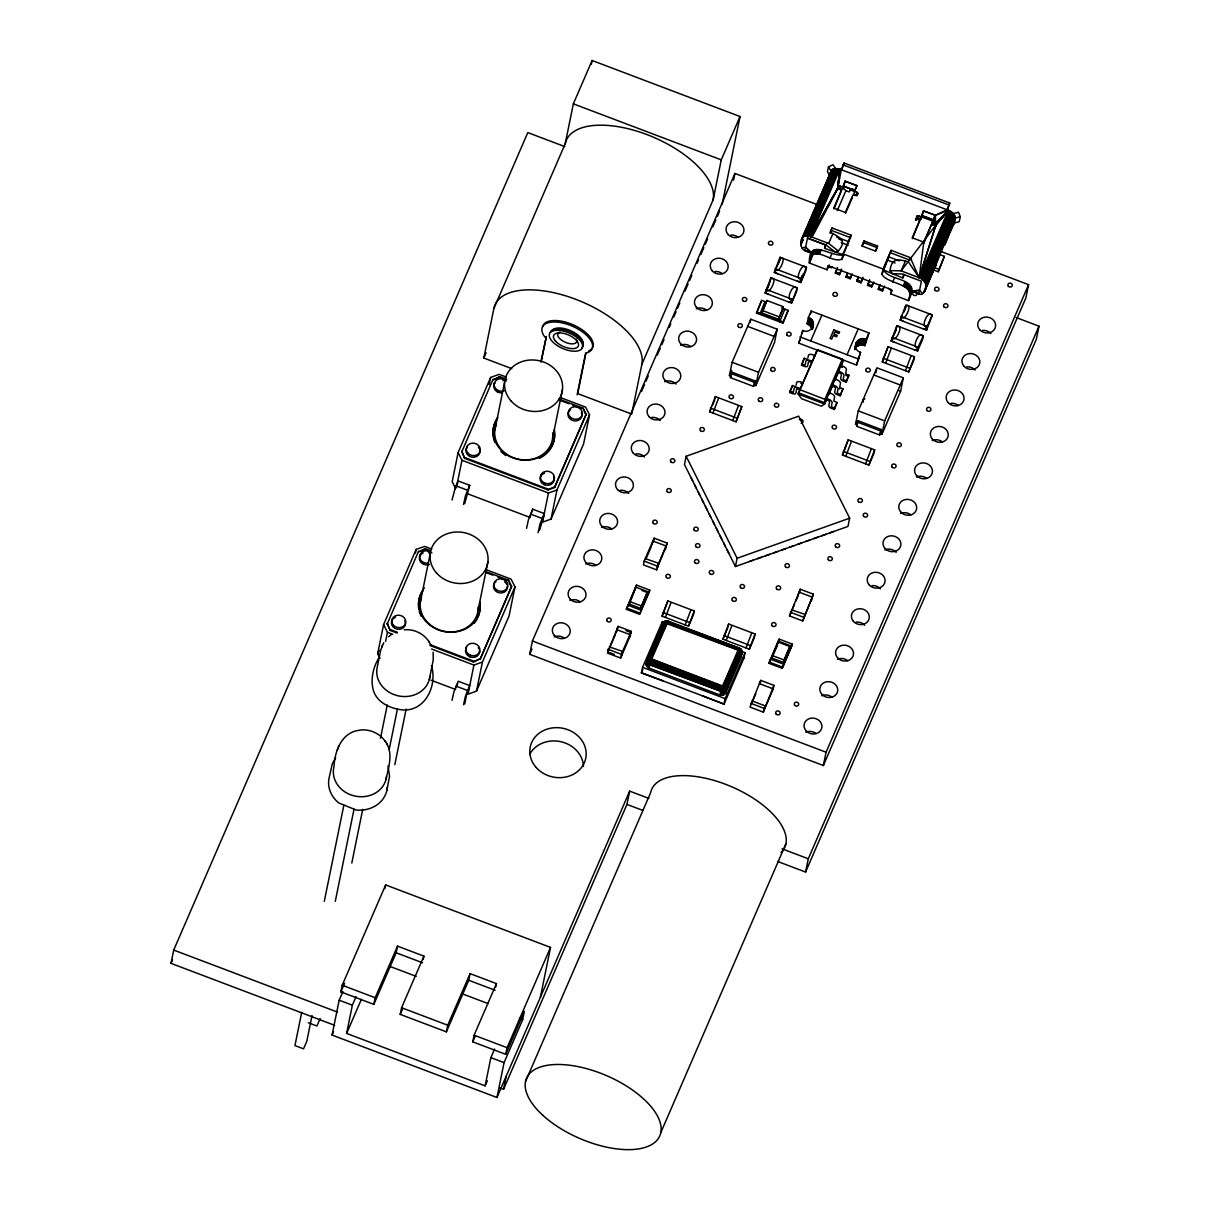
<?xml version="1.0" encoding="UTF-8"?>
<svg xmlns="http://www.w3.org/2000/svg" width="1210" height="1210" viewBox="0 0 1210 1210"><rect width="100%" height="100%" fill="white"/><g stroke="black" fill="none" stroke-linecap="round" stroke-linejoin="round"><path stroke-width="1.5" d="M842.341 359.083L824.902 399.33L824.63 404.049L821.303 406.167L801.489 398.665L798.207 394.052L798.464 392.796L817.491 349.675L842.341 359.083L842.916 361.185L841.253 365.692M725.697 692.891L726.257 688.792L723.323 686.206L651.706 659.057C648.046 656.591 646.836 661.477 650.345 662.611L723.005 689.685L725.652 687.87L741.155 652.114L739.855 648.318L740.127 651.207L724.639 686.977L722.899 688.157L650.859 661.159L649.558 658.542L665.046 622.787L666.786 621.592L738.826 648.59C741.246 648.711 738.418 647.547 738.085 650.133L721.478 688.747L719.92 694.948L722.234 695.266L725.697 692.891L741.186 657.136L741.261 649.664L738.085 650.133L664.411 622.772L662.717 623.468L647.093 659.586L646.185 664.91L648.333 667.784L719.92 694.948M741.186 657.136L742.154 652.13L738.085 650.133L739.295 648.106L666.135 621.138L663.927 622.212L664.88 621.592L667.209 623.286L651.434 659.722L649.029 668.117M740.55 648.817L738.085 650.133C740.096 649.422 742.622 654.096 742.154 652.13M741.412 655.094L742.093 651.449L741.261 649.664M741.473 649.861L740.596 649.074L738.085 650.133L741.851 653.839L742.078 652.795M833.962 208.982L841.358 190.56L837.865 187.989L839.861 169.173L835.777 168.508L831.527 170.111L802.306 237.568C798.948 241.819 800.884 251.09 806.979 251.135M890.031 270.586L892.451 273.702L902.418 274.02L921.385 281.204L918.844 293.849C914.352 290.324 920.976 297.131 923.245 293.062C928.554 288.267 925.832 279.51 919.177 277.74L908.408 261.904C898.017 258.834 891.513 258.154 890.031 270.586L901.147 270.858L936.207 224.576L935.875 222.443L932.925 221.067L932.426 223.563L935.859 225.816L936.253 223.003L948.398 210.283C954.781 212.264 957.473 219.57 953.147 225.151M837.577 189.562L839.861 169.173L948.398 210.283L919.177 277.74L901.147 270.858L905.503 260.8M739.295 648.106L668.359 621.184L667.209 623.286L666.15 621.335L664.411 622.772L648.772 659.843L650.602 661.9L722.96 688.944L725.198 687.416L740.686 651.645L739.688 648.348M844.429 252.058L851.144 235.209L831.996 227.949L830.12 232.26C839.861 237.266 847.454 240.427 838.318 250.999L828.684 243.407L810.639 236.631L837.88 187.671L839.861 169.173L810.639 236.631L805.376 236.026L802.306 237.568L811.486 218.707M839.861 169.173L837.441 189.849M646.125 664.214L646.412 662.868M741.866 653.445L726.363 689.609L722.899 691.969L649.709 664.819C644.96 663.458 646.942 656.833 651.706 659.057L648.333 667.784M742.017 651.751L726.257 688.792L723.716 690.88L720.827 690.713L648.167 662.672L647.486 658.951L662.974 623.195M858.238 328.878L811.169 311.061L808.371 317.519C818.247 320.499 811.623 334.883 802.774 330.436L798.706 343.126L856.514 365.027L860.567 352.322C850.691 349.342 857.315 334.958 866.163 339.405L868.962 332.947L858.238 328.878L847.045 354.712M932.426 223.563L933.848 220.265L921.566 215.879L923.427 210.903L935.436 215.289L948.398 210.283L936.026 224.848L919.177 277.74L935.799 225.075L931.367 224.652L923.79 242.166L919.177 277.74L910.283 257.594L891.12 250.349L883.043 268.998L881.939 274.413C888.185 284.849 916.53 282.732 908.453 300.579L890.696 293.849L891.543 289.689L827.958 265.61L827.111 269.769L809.354 263.039C808.537 236.888 831.028 257.473 843.839 254.962L824.554 248.337L825.265 244.843L807.509 238.113L804.847 250.682L813.347 253.934M662.717 623.468L661.915 627.113L663.292 622.621L667.209 623.286L668.404 621.259M912.325 290.324L910.827 293.773C916.333 277.786 888.7 280.644 883.799 270.102L902.826 277.982L904.324 274.534M838.076 187.066L841.283 169.657L844.066 163.002L949.759 203.038L947.385 210.101M334.656 1025.324L171.018 963.357L173.711 950.062L527.802 132.586L564.828 146.607M385.854 742.32C380.243 733.063 368.475 728.087 357.903 730.477C341.28 733.29 334.641 751.728 334.02 766.55A26.771 23.504 11.5 0 0 355.634 796.195A26.771 23.504 11.5 0 0 386.504 776.608M301.713 1012.301L294.953 1045.576L303.544 1048.843L306.796 1041.356L312.029 1015.568M324.295 901.344L343.852 805.194M379.97 658.346L377.656 653.733L383.585 624.602L416.149 549.431L424.649 546.406L431.713 549.083M390.18 630.425L387.276 623.452L390.18 630.425L397.107 633.057M385.597 641.406L387.442 632.301L383.585 624.602M335.276 901.359L354.016 809.248M351.808 863.002L362.728 809.293M415.408 553.076L416.149 549.431M380.484 738.281L387.261 705.006M418.433 551.957L425.36 548.735L430.563 550.701M419.643 556.434L419.976 554.77A7.078 6.216 11.5 0 1 427.039 550.792L430.518 551.942A7.078 6.216 11.5 0 1 431.909 553.061M420.127 551.352L425.36 548.735M429.535 564.374A7.078 6.216 11.5 0 1 425.98 564.889L423.878 564.359L424.211 562.695L422.85 562.06A7.078 6.216 11.5 0 1 419.976 554.77M389.166 749.58L397.409 709.045M648.938 798.418L629.669 791.128L496.962 1097.5L332.069 1035.064L339.163 1000.186L342.884 991.595M423.228 959.454L423.908 956.142L397.53 946.144L396.169 952.784L373.829 1004.376L340.857 991.882L342.203 985.242L385.657 884.933L550.535 947.385L540.401 997.191M420.293 602.353L430.14 553.923M385.929 779.633C388.561 767.367 393.779 752.559 385.219 741.246M386.867 790.372L389.56 776.185L388.002 766.036M394.823 764.659L406.121 709.105M506.234 377.036L499.17 374.374L490.67 377.399L458.106 452.555L452.177 481.686L455.262 487.857L452.011 500.063M464.7 458.378L461.796 451.406L464.7 458.378L547.888 489.884L554.664 487.464L586.154 414.334L583.084 408.193L558.808 399.013M456.412 487.57L461.963 460.269L458.106 452.555M511.679 368.611L483.803 358.054L493.892 308.429L565.221 143.748L573.343 103.833L592.114 60.5L740.036 116.523L722.188 204.233M487.343 1080.757L485.119 1085.869L346.62 1033.416L352.352 1005.192L356.073 996.586M384.901 888.624L385.657 884.933M463.536 504.434L465.442 495.903L469.707 485.331L458.182 480.96L455.293 487.721M464.716 503.572L469.707 485.331M429.323 679.43L433.24 659.949L433.135 652.175M489.188 384.674L490.67 377.399M492.954 379.925L499.881 376.688L506.808 379.32M494.164 384.402L494.497 382.738A7.078 6.216 11.5 0 1 501.56 378.745L505.039 379.895A7.078 6.216 11.5 0 1 506.43 381.014M494.633 379.32L499.881 376.688M373.829 1004.376L375.176 997.736L397.53 946.144M502.332 392.796A7.078 6.216 11.5 0 1 500.501 392.842L498.399 392.327L498.732 390.664L497.37 390.028A7.078 6.216 11.5 0 1 494.497 382.738M494.814 430.306L504.661 381.891M452.026 700.348L453.931 691.817L458.197 681.23L469.722 685.601L465.457 696.173L463.566 704.704M466.44 646.73L466.107 648.394A7.078 6.216 11.5 0 0 468.951 656.364A7.078 6.216 11.5 0 0 478.086 655.291L479.538 652.387A7.078 6.216 11.5 0 0 479.553 650.753M478.101 610.021L487.948 561.591M469.783 656.773L470.115 655.094M591.372 64.16L592.114 60.5M495.782 986.936L496.463 983.609L470.085 973.626L468.724 980.266L446.384 1031.858L400.208 1014.373L401.569 1007.733L423.908 956.142M464.746 703.842L466.803 693.693L469.208 688.127M430.034 645.52L473.367 661.93L480.31 658.694L511.633 586.381L508.563 580.24L486.027 571.71M514.991 586.865L482.427 662.036L473.927 665.061L467.998 694.192L476.498 691.152L509.062 615.996L514.991 586.865L511.134 579.167L486.42 569.804M479.13 653.642L479.871 650.723A7.078 6.216 11.5 0 0 471.492 643.327A7.078 6.216 11.5 0 0 466.909 652.508A7.078 6.216 11.5 0 0 478.434 653.627L479.462 651.978M473.367 661.93L480.31 658.694M540.93 361.578L546.36 336.516L541.157 362.077M476.498 691.152L482.427 662.036M508.397 581.057L508.563 580.24M511.633 586.381L480.143 659.51M526.547 528.301L528.452 519.771L532.718 509.198L544.243 513.554L539.978 524.142L538.087 532.672M532.718 509.198L529.798 517.275M540.628 476.362L540.961 474.698M552.622 437.975L562.468 389.544M544.288 484.726L544.636 483.062M539.599 530.116L543.729 516.095M547.888 489.884L554.83 486.647L586.154 414.334M589.512 414.833L556.948 489.989L548.448 493.014L542.519 522.145L551.019 519.12L583.583 443.964L589.512 414.833L585.655 407.12L560.941 397.757M544.485 473.201A7.078 6.216 11.5 0 0 541.445 482.593A7.078 6.216 11.5 0 0 552.607 483.244L554.392 478.676A7.078 6.216 11.5 0 0 546.012 471.28A7.078 6.216 11.5 0 0 541.43 480.461A7.078 6.216 11.5 0 0 552.94 481.58L553.983 479.946M554.664 487.464L554.83 486.647M446.384 1031.858L447.73 1025.218L470.085 973.626M551.019 519.12L556.948 489.989M577.125 394.868L585.625 353.063L587.818 352.518A27.119 12.765 23.4 0 0 569.819 325.157A27.119 12.765 23.4 0 0 544.061 335.957L545.74 337.953M585.882 353.441L577.714 393.613L631.726 414.077L641.829 364.437L713.144 199.771L721.266 159.856L740.036 116.523M940.669 251.362L1028.576 284.668L1025.868 297.962L823.36 765.522L529.708 654.308L532.415 640.997L734.939 173.453L817.582 204.747M583.084 408.193L585.988 415.151M496.962 1097.5L504.056 1062.637L522.675 1019.652L524.369 1011.348L505.735 1054.333L472.762 1041.84L474.108 1035.2L496.463 983.609M485.119 1085.869L490.867 1057.646L494.587 1049.04M505.735 1054.333L507.096 1047.694L550.535 947.385M500.048 1087.956L503.572 1089.287L506.264 1076.008M629.306 637.972L631.317 631.363L618.098 626.356L607.39 653.067L620.609 658.058L630.561 635.099M608.388 649.014L607.798 651.933L615.361 634.69M609.311 646.866L622.621 651.449L620.609 658.058M616.782 629.639L629.986 634.645L630.924 632.497L625.963 630.622M617.705 627.491L616.102 632.966L618.098 626.356M626.341 609.311L636.551 585.095L649.755 590.102L649.498 591.357L639.561 614.317L626.341 609.311L636.551 585.095M627.582 606.437L627.839 605.197L641.058 610.203L640.801 611.443M629.291 604.077L629.805 601.582L641.361 605.953L640.846 608.448L629.291 604.077L636.021 587.228L647.577 591.599L640.846 608.448M635.053 589.225L635.295 587.969M621.849 655.2L621.002 656.924M644.174 561.107L643.417 564.858L656.622 569.849L667.33 543.154L654.126 538.148L644.174 561.107L657.393 566.114L656.622 569.849M645.338 558.657L658.633 563.24L657.862 566.991M652.114 544.757L652.871 541.021L666.09 546.012L665.334 549.764M653.355 541.883L654.126 538.148M639.561 614.317L649.755 590.102M648.258 594.216L648.515 592.976L641.905 590.48M733.578 180.108L734.939 173.453M663.352 681.018L641.421 672.942L642.57 667.33L662.46 621.395L661.734 625.01M686.146 456.261L684.467 464.519L735.438 566.522L847.968 526.441L849.647 518.183L798.66 416.18L686.146 456.261L737.117 558.264L735.438 566.522M646.185 664.91L647.274 660.872L651.706 659.057L648.681 663.156L647.698 667.345M646.382 665.591L647.456 661.507L651.706 659.057L648.167 662.672L647.153 666.831M646.7 666.241L647.758 662.112L651.706 659.057L646.805 660.932M662.082 616.162L667.814 600.931L694.237 610.944L693.481 614.695L688.505 626.175L662.082 616.162L667.814 600.931M690.834 477.269L692.664 480.914M503.572 1089.287L626.962 804.408L629.669 791.128M665.379 617.418L671.036 602.61M694.48 484.545L696.294 488.19M709.635 411.793L715.367 396.577L741.79 406.575L736.058 421.806L709.635 411.793L711.057 408.511M714.853 399.073L715.367 396.577M712.932 413.049L718.589 398.241M698.125 491.835L699.94 495.48M701.755 499.125L703.585 502.77M730.447 377.641L731.067 376.204L729.418 375.584L732.126 362.274L750.775 319.213L777.198 329.226L774.491 342.536L755.842 385.597L754.193 384.962L755.01 380.893L731.899 372.135L731.279 373.572L730.447 377.641L753.558 386.398L754.193 384.962M731.067 376.204L731.899 372.135M705.4 506.415L707.23 510.045M685.193 624.92L690.849 610.112M709.045 513.69L710.86 517.336M688.505 626.175L694.237 610.944M750.094 322.541L750.775 319.213M732.761 420.551L738.402 405.743M712.69 520.981L714.505 524.626M781.524 307.885L788.134 310.38L782.9 323.115L756.477 313.103L761.71 300.367L765.007 301.623L759.774 314.358M736.058 421.806L741.79 406.575M761.71 300.367L756.477 313.103M716.32 528.271L718.15 531.916M765.144 293.077L770.876 277.861L797.314 287.859L796.543 291.61L791.567 303.09L765.144 293.077L770.12 281.597M761.997 313.012L766.853 300.473L783.369 306.735L782.855 309.215L778.514 319.274L761.997 313.012L766.853 300.473M770.377 280.357L770.876 277.861M768.456 294.332L766.051 292.971L766.656 290.067C769.787 295.074 777.954 276.092 771.617 278.587M719.965 535.546L721.795 539.191M774.309 272.492L780.057 257.276L806.48 267.274L805.709 271.025L800.748 282.505L774.309 272.492L778.574 262.646M753.558 386.398L755.01 380.893M779.285 261.012L780.057 257.276M777.622 273.747L775.232 272.386L775.822 269.482C778.953 274.488 787.12 255.491 780.798 258.002M723.61 542.836L725.425 546.481M755.842 385.597L758.549 372.287L777.198 329.226M727.255 550.127L729.07 553.772M778.514 319.274L783.369 306.735M702.163 695.72L724.004 704.22L743.938 658.074M779.603 321.86L784.821 309.125L784.564 310.38M782.9 323.115L788.134 310.38M788.27 301.834L790.826 302.364L791.431 299.445C785.199 300.715 793.321 282.278 796.392 287.965M722.899 639.198L728.647 623.982L755.07 633.98L754.299 637.731L749.338 649.21L722.899 639.198L727.875 627.718M791.567 303.09L797.314 287.859M797.435 281.249L800.007 281.779L802.018 275.577M809.414 222.973L809.929 220.477M728.133 626.462L728.647 623.982M726.212 640.453L731.853 625.646M800.748 282.505L806.48 267.274M720.676 695.175L722.597 685.904L725.939 689.352L725.35 693.511M836.034 169.476L833.055 164.726L828.457 166.844L827.443 171.835L830.181 176.191L831.527 170.111L824.978 186.915M721.447 695.281L722.597 685.904L725.516 689.866L724.896 694.056M722.234 695.266L722.597 685.904L724.987 690.305L724.336 694.51M749.504 561.5L753.527 560.079M811.728 256.248L812.923 250.999M722.99 695.13L723.716 690.88L722.597 685.904L724.382 690.638L723.701 694.873M724.004 704.22L725.138 698.609L745.042 652.674L741.518 651.343M824.902 399.33L798.418 389.121A1.77 0.832 23.4 0 0 796.603 389.317L795.802 393.28A3.101 1.467 23.4 0 1 792.61 393.628L789.722 392.539L789.979 391.299L792.459 385.551L795.56 386.686M802.139 333.552L802.774 330.436M792.459 385.551L789.722 392.539M757.551 558.642L761.559 557.205M813.407 323.191L812.137 329.423L810.443 326.019L807.1 323.751L808.371 317.519M793.321 392.297L794.214 388.123A4.432 2.087 23.4 0 1 798.131 387.684L800.324 388.501L800.067 389.741M796.089 385.234L796.694 382.39A4.432 2.087 23.4 0 1 800.612 381.937L802.82 382.753L802.563 384.009L800.914 383.373M808.341 324.34L809.611 318.109M810.534 314.176L811.169 311.061M809.475 325.112L810.73 318.865M801.791 364.029L805.043 365.148L806.026 360.852A4.432 2.087 23.4 0 1 809.944 360.414L812.137 361.23L811.88 362.471L810.231 361.851A1.77 0.832 23.4 0 0 808.416 362.047L807.615 366.01A3.101 1.467 23.4 0 1 804.423 366.358L801.534 365.269L804.272 358.281L807.569 359.385M837.985 189.047L839.074 186.204L842.916 186.975L842.402 189.471L839.634 188.533L837.759 189.289M810.443 326.019L811.698 319.788M838.258 188.851L838.772 186.355M838.575 188.7L839.074 186.204M804.272 358.281L801.534 365.269M838.908 188.594L839.422 186.098M839.271 188.533L839.77 186.037M743.893 658.285L745.042 652.674M746.025 647.955L751.682 633.148M811.214 327.078L812.485 320.832M839.634 188.533L840.133 186.037M830.241 233.318L831.996 227.949M839.997 188.594L840.496 186.098M765.582 555.783L769.605 554.346M811.789 328.212L813.059 321.981M812.56 329.09L813.513 324.416M810.7 340.963L821.892 315.129M807.902 357.963L808.507 355.12A4.432 2.087 23.4 0 1 812.424 354.666L814.633 355.483L814.375 356.738M749.338 649.21L755.07 633.98M773.614 552.925L777.637 551.488M816.236 352.428L816.493 351.172M841.57 269.83L839.453 274.715L835.323 273.142L837.441 267.591M781.66 550.051L785.668 548.629M854.472 191.361L853.973 193.857C858.072 198.213 859.448 191.437 854.472 191.361L856.982 185.584L844.988 181.197L843.113 186.174L854.668 190.545L856.982 185.584M772.963 689.413L773.946 685.374L760.727 680.368L750.019 707.079L763.238 712.085L773.19 689.11M751.939 700.877L765.159 705.884M805.663 247.203L812.258 253.692L811.063 255.31C820.577 249.487 831.436 262.751 841.963 259.273L843.067 253.873L851.144 235.209M839.453 274.715L841.57 269.149M856.362 194.78L856.877 192.299M856.665 194.991L857.164 192.496M856.922 195.218L857.436 192.723M857.134 195.491L857.648 192.995M759.411 683.65L772.615 688.656M759.744 684.421L760.334 681.502M759.971 684.119L760.727 680.368M789.691 547.192L793.715 545.755M852.294 273.899L850.191 278.769L846.062 277.211L847.56 273.097M768.97 663.322L779.179 639.122L792.384 644.128L792.142 645.369L782.189 668.328L768.97 663.322L779.179 639.122M770.226 660.463L770.467 659.208L783.687 664.214L783.43 665.47M771.919 658.089L772.434 655.593L783.989 659.979L783.475 662.46L771.919 658.089L777.44 645.323M850.191 278.769L851.689 274.655M826.491 399.754L826.748 398.498L828.941 399.345A4.432 2.087 23.4 0 1 832.132 402.491L831.33 406.817L834.567 408.178L834.31 409.434L831.421 408.33A3.101 1.467 23.4 0 1 828.835 405.789L829.636 401.826A1.77 0.832 23.4 0 0 828.154 400.374L826.491 399.754L824.63 404.049L798.207 394.052L817.491 349.675M763.238 712.085L773.946 685.374M763.631 710.951L764.221 708.031M797.738 544.334L801.746 542.897M777.682 643.236L777.939 641.981M778.136 643.735L778.65 641.239L790.206 645.626L783.475 662.46M828.986 394.006L829.243 392.766L831.421 393.613A4.432 2.087 23.4 0 1 834.628 396.744L833.811 401.07L837.048 402.446L834.31 409.434M832.404 386.111L832.661 384.871L834.84 385.718A4.432 2.087 23.4 0 1 838.046 388.849L837.229 393.174L840.466 394.551L840.224 395.791L837.335 394.702A3.101 1.467 23.4 0 1 834.734 392.146L835.535 388.198A1.77 0.832 23.4 0 0 834.053 386.746L832.404 386.111L828.714 394.642M834.885 380.379L835.142 379.123L837.335 379.97A4.432 2.087 23.4 0 1 840.527 383.116L839.725 387.442L842.962 388.803L840.224 395.791M862.261 245.948L864.046 240.926L877.598 246.054L875.813 251.075M862.337 279.586L860.915 282.837L856.786 281.28L858.283 277.166M789.51 615.935L800.218 589.225L813.422 594.231L802.714 620.942L789.51 615.935L790.75 613.062M791.431 609.734L804.726 614.332L803.954 618.068M805.769 541.46L809.792 540.038M782.189 668.328L792.384 644.128M860.915 282.837L863.048 277.287M798.297 595.426L798.963 592.098L812.182 597.105L811.426 600.841M799.704 591.72L800.218 589.225M790.886 648.242L791.143 646.987L779.588 642.616M813.801 538.601L817.824 537.164M846.38 380.908L843.143 379.547L843.945 375.221A4.432 2.087 23.4 0 0 840.753 372.075L838.56 371.228L838.303 372.483L839.967 373.103A1.77 0.832 23.4 0 1 841.449 374.555L840.647 378.518A3.101 1.467 23.4 0 0 843.234 381.059L846.123 382.163L848.86 375.176L845.639 373.829L846.44 369.474A4.432 2.087 23.4 0 0 843.234 366.343L841.056 365.496L840.799 366.736L842.447 367.371M846.123 382.163L848.86 375.176M854.789 348.556L855.939 343.05M873.771 282.021L871.654 286.906L867.525 285.348L869.642 279.782M854.895 349.781L856.544 341.976M854.668 349.297L857.346 341.008M856.075 347.255L858.329 340.207M857.058 346.438L858.208 345.803L859.478 339.556M802.714 620.942L813.422 594.231M858.208 345.803L859.463 345.349L860.734 339.102M871.654 286.906L873.151 282.792M821.847 535.743L825.855 534.306M856.514 365.027L860.567 352.322M859.463 345.349L860.809 345.107L862.08 338.861M860.809 345.107L862.185 345.077L863.456 338.83M868.962 332.947L864.908 345.652L863.562 345.258L864.832 339.012M842.462 455.066L848.195 439.835L874.618 449.848L873.862 453.599L868.886 465.079L842.462 455.066L848.195 439.835M864.908 345.652L866.163 339.405M884.51 286.089L882.392 290.975L878.263 289.402L879.761 285.288M829.878 532.869L833.902 531.447M845.76 456.321L851.416 441.514M884.389 267.228L891.12 250.349M881.939 274.413L888.866 256.898L899.317 260.861M882.392 290.975L883.89 286.861M856.589 426.238L857.209 424.801L855.546 424.166L858.253 410.871L876.917 367.81L903.341 377.807L900.633 391.117L881.984 434.178L880.32 433.558L881.152 429.474L858.026 420.717L857.406 422.154L856.589 426.238L879.7 434.995L880.32 433.558M857.482 423.439L858.026 420.717M875.889 372.801L876.569 369.474M882.317 361.941L888.049 346.726L914.473 356.723L913.716 360.474L908.74 371.954L882.317 361.941L888.049 346.726M902.826 277.982L903.537 274.488M885.614 363.197L891.271 348.389M865.573 463.823L871.23 449.016M891.135 341.008L896.867 325.793L923.291 335.79L922.534 339.541L917.558 351.021L891.135 341.008L896.111 329.528M915.819 220.205L917.225 216.061L921.37 216.696L920.855 219.176L917.709 218.239L915.894 219.57M916.212 218.995L916.938 216.257M916.409 220.25L917.225 216.061M917.029 218.405L917.528 215.909M917.361 218.299L917.876 215.804M917.709 218.239L918.224 215.758M918.087 218.239L918.587 215.743M910.283 257.594L909.769 260.089L890.605 252.845M918.435 218.299L918.95 215.804M896.353 328.273L896.867 325.793M868.886 465.079L874.618 449.848M894.432 342.264L892.042 340.902L892.632 337.998C895.778 343.005 903.946 324.008 897.608 326.518M916.53 216.771L916.862 218.904L919.812 220.28L912.4 238.688M900.164 320.151L905.897 304.935L932.32 314.933L926.588 330.164L900.164 320.151L902.297 315.235M905.141 308.671L905.64 306.175M879.7 434.995L881.152 429.474M903.462 321.406L901.072 320.045L901.662 317.141C904.808 322.147 912.975 303.166 906.638 305.661M881.984 434.178L884.691 420.868L903.341 377.807M931.367 224.652L923.971 243.074M823.36 765.522L826.067 752.212L1028.576 284.668M934.816 224.5L935.315 222.005M905.428 370.699L911.085 355.891M935.118 224.697L935.617 222.201M935.375 224.939L935.875 222.443M935.587 225.196L935.436 215.289L923.427 210.903M935.905 226.134L936.419 223.638L948.398 210.283L936.101 222.701M777.576 861.444L805.588 872.047L808.295 858.767L1038.982 326.186L1016.067 317.504M908.74 371.954L914.473 356.723M914.261 349.766L916.817 350.295L917.407 347.376C911.191 348.646 919.297 330.209 922.383 335.896M917.558 351.021L918.314 347.27L891.891 337.272M935.058 266.926L955.053 218.118L960.256 216.756L958.532 212.249L952.482 213.822M923.291 328.908L925.847 329.438L932.32 314.933M925.847 329.438L926.436 326.518C920.22 327.789 928.327 309.352 931.413 315.039M933.016 269.785L938.234 271.751L944.345 256.338L939.111 254.357M926.588 330.164L927.344 326.428L900.921 316.415M944.345 256.338L938.234 271.751M960.256 216.756L959.243 221.748L954.04 223.109M1038.982 326.186L1036.289 339.465L805.588 872.047M667.633 621.305L666.831 621.441M812.258 253.692L809.354 263.039L812.863 254.977M919.449 290.294L911.342 291.217L908.453 300.579L912.658 290.884M665.288 621.592L666.15 621.335M648.348 658.603L647.017 659.889M553.635 481.61L554.059 480.34A7.078 6.216 11.5 0 0 553.635 477.118M841.676 170.081L844.066 163.002M949.759 203.038L946.991 209.693L935.436 215.289L931.791 223.184L935.088 224.44M664.577 621.849L666.634 621.244L667.209 623.286L664.441 621.94L662.914 623.211M383.751 642.707L380.757 649.906L377.414 666.362A26.771 23.504 11.5 0 0 399.028 696.007A26.771 23.504 11.5 0 0 429.898 676.42M337.363 750.094L337.923 748.521M338.376 747.19L338.921 745.632M381.77 647.002L382.315 645.429M932.078 224.909L933.273 221.627M933.122 220.265L934.997 215.289M823.662 190.272L821.696 195.309L831.194 171.2L828.457 166.844M428.506 552.834L429.142 551.306M503.027 380.787L503.662 379.259M924.652 291.368L936.116 264.037L925.952 284.395L955.174 216.938L944.98 244.526L942.953 245.887M171.018 963.357L172.516 959.893M483.803 358.054L486.057 352.851M387.109 624.269L418.599 551.14M461.63 452.222L493.12 379.108M377.656 653.733L379.138 650.314M455.247 489.052L457.652 483.501M455.883 687.93L457.683 683.771M320.151 1018.548L316.914 1026.019L308.308 1022.768M340.857 991.882L344.578 983.291M332.069 1035.064L333.567 1031.601M346.62 1033.416L361.397 999.294M641.481 391.541L644.491 384.599M645.989 381.135L648.242 375.932M657.257 355.135L660.252 348.208M661.764 344.729L664.018 339.541M669.266 327.396L670.764 323.932M673.773 317.005L676.027 311.802M677.524 308.338L679.778 303.135M685.026 291.005L688.036 284.063M689.534 280.599L691.787 275.396M697.051 263.266L698.548 259.802M700.802 254.599L703.796 247.672M705.309 244.208L707.563 239.005M712.811 226.875L715.821 219.933M717.318 216.469L719.572 211.266M529.708 654.308L531.961 649.12M400.208 1014.373L402.446 1009.216M712.478 405.229L714.611 400.313M646.14 558.536L651.373 546.481M729.418 375.584L731.657 370.411M767.367 288.434L768.789 285.152M777.954 264.566L780.087 259.636M657.393 566.114L667.33 543.154M641.361 605.953L647.577 591.599M631.317 631.363L621.365 654.323L608.161 649.316M802.79 237.009L832.011 169.551M803.47 236.54L832.692 169.082M812.984 215.456L815.162 210.419M816.614 207.061L818.792 202.025M804.332 236.222L833.554 168.765M800.763 245.207L802.986 240.079M805.376 236.026L834.597 168.568M806.556 235.965L835.777 168.508M807.841 236.056L837.063 168.598M809.218 236.268L838.439 168.81M801.413 278.497L803.546 273.566M811.532 254.735L813.392 250.425M812.212 254.281L814.073 249.971M813.075 253.949L814.95 249.638M841.358 190.56L833.781 208.075L845.336 212.461L852.929 194.946L856.756 195.718L857.814 193.297M842.916 186.975L845.412 181.197M472.762 1041.84L475.001 1036.683M814.118 253.752L815.979 249.441M842.402 189.471L843.839 186.189L855.394 190.56M815.298 253.692L817.158 249.381M816.584 253.782L818.459 249.472M817.96 254.009L819.82 249.699M837.259 210.616L845.911 190.666L842.205 187.021M819.382 254.357L821.242 250.062M824.554 248.337L826.793 243.165M854.699 190.015L851.28 188.715L849.208 191.906L845.911 190.666M641.421 672.942L642.888 669.463M647.153 661.174L663.836 622.832L665.364 621.32L667.209 623.286L667.028 620.911M828.684 243.407L833.04 233.364M845.518 213.353L852.415 197.442M829.848 258.259L831.709 253.964M827.111 269.769L829.213 264.929M798.706 343.126L800.097 339.904M807.1 323.751L809.188 318.911M835.323 273.142L837.441 268.272M841.963 259.273L843.839 254.962M846.062 277.211L847.469 273.959M864.046 240.926L861.883 245.948L875.42 251.075L877.598 246.054M863.229 244.178L864.469 241.319M856.786 281.28L858.208 278.028M867.525 285.348L869.642 280.463M525.548 1081.468L650.678 792.58A72.57 34.152 23.4 0 1 735.014 788.254A72.57 34.152 23.4 0 1 781.01 852.536M842.916 361.185L824.887 402.809L798.464 392.796L800.052 389.923M835.596 378.745L838.424 372.226M878.263 289.402L880.381 284.531M834.567 408.178L837.048 402.446M840.466 394.551L842.962 388.803M892.708 282.066L894.568 277.755M919.812 220.28L912.219 237.795L923.79 242.166M921.37 216.696L923.865 210.918M920.855 219.176L922.277 215.894L933.848 220.265M890.696 293.849L892.103 290.627M903.144 286.089L905.019 281.779M904.505 286.77L906.366 282.474M905.761 287.556L907.621 283.246M906.895 288.388L908.77 284.078M907.893 289.266L909.754 284.955M908.71 290.158L910.57 285.847M909.33 291.05L911.191 286.74M909.739 291.928L911.599 287.617M911.796 288.434L909.92 292.744L911.342 291.217M894.054 334.716L896.186 329.801M903.794 312.225L905.927 307.295M855.546 424.166L857.043 420.732M920.523 278.436L949.744 210.979M921.793 279.207L951.015 211.75M922.928 280.039L952.149 212.582M923.926 280.917L953.132 213.459M924.727 281.809L953.949 214.351M925.347 282.701L954.569 215.244M925.771 283.579L954.977 216.121M923.986 291.353L934.377 267.38M944.541 243.891L948.867 233.923M950.304 230.596L952.467 225.605L951.589 225.937M923.926 292.608L935.784 265.671M944.511 245.101L953.873 223.91M751.274 704.205L755.751 693.875M791.491 611.337L794.471 604.455M795.968 601.007L798.207 595.834M917.528 348.646L923.291 335.79M783.989 659.979L790.206 645.626M660.766 1132.681L785.895 843.793M812.061 237.115L837.925 188.321L810.639 236.631L837.865 187.989M662.581 623.815L663.292 622.621M726.378 689.216L723.701 691.409L720.691 691.243L649.8 664.396L646.942 660.569M379.063 657.59C373.073 667.255 370.169 680.096 373.587 691.152C377.898 703.464 391.511 708.909 403.459 709.998C425.829 710.89 437.476 684.815 431.41 665.833M335.669 757.793L332.311 763.752L329.12 777.833A29.554 25.939 11.5 0 0 338.709 802.911L356.224 810.034A29.554 25.939 11.5 0 0 387.351 786.999M663.05 622.878L664.245 621.683M664.048 621.97L647.864 658.739L648.5 662.157L721.009 690.123L724.291 690.048L726.015 688.339L741.503 652.568L740.883 649.15M936.207 224.576L948.398 210.283L936.374 223.321M936.328 224.273L948.398 210.283L936.404 223.956M663.367 622.666L664.532 621.577M388.591 636.747L391.042 634.811M664.048 621.88L665.092 621.259M793.246 392.418L789.979 391.299M737.117 558.264L849.647 518.183M664.683 621.532L665.908 621.123M838.318 250.999L835.066 251.967L826.4 245.237L807.433 238.052M665.53 621.093L666.498 621.017M801.973 247.793L805.573 247.188L812.606 253.782M404.246 629.805C413.986 628.822 424.15 633.737 429.248 642.132M666.241 620.972L667.088 621.002M862.185 345.077L863.562 345.258M666.891 621.123L667.693 621.048M498.732 390.664L500.834 391.178A7.078 6.216 11.5 0 0 504.404 390.664M424.211 562.695L426.313 563.21A7.078 6.216 11.5 0 0 428.143 563.164M842.916 164.817L948.625 204.838M844.988 181.197L856.544 185.569M923.578 216.091L933.863 219.993L932.683 221.112L920.689 216.575M850.116 189.834L855.243 191.785M573.343 103.833L721.266 159.856M935.254 267.939L938.748 269.255M831.482 230.445L850.645 237.704M863.713 242.59L877.25 247.717M836.7 237.145L848.891 241.758M841.222 242.62L848.18 245.252M888.155 260.392L895.113 263.024M843.067 253.873L883.043 268.998M807.251 250.954L812.5 252.951M806.677 251.241L812.243 253.132M912.068 290.945L917.422 293.198M910.585 290.763L918.844 293.849M835.581 271.902L839.71 273.46M846.304 275.971L850.433 277.529M857.043 280.024L861.172 281.597M867.782 284.093L871.911 285.651M878.52 288.161L882.65 289.719M805.558 267.38C802.487 261.693 794.365 280.13 800.597 278.86M775.081 268.756L801.504 278.754M765.915 289.341L792.338 299.354M762.497 310.516L779.013 316.778M883.073 358.205L909.497 368.218M756.734 311.862L783.157 321.86M799.976 336.894L857.784 358.78M747.659 326.397L774.082 336.395M873.802 374.979L900.225 384.992M898.97 390.497L900.633 391.117M845.714 375.327L848.618 376.416M732.126 362.274L758.549 372.287M858.253 410.871L884.691 420.868M731.279 373.572L754.39 382.33M857.406 422.154L880.532 430.911M843.219 451.33L869.642 461.328M710.391 408.057L736.814 418.055M499.715 377.505L504.918 379.471M560.381 400.48L569.048 403.762M572.511 405.078L581.178 408.36M464.867 457.561L548.054 489.067M461.963 460.269L548.448 493.014M456.049 485.875L467.574 490.247M530.585 514.114L542.125 518.47M790.266 612.199L803.47 617.191M466.621 493.408L530.161 517.472M662.838 612.426L689.261 622.424M723.671 635.462L750.094 645.459M668.359 621.758L737.51 647.955M626.598 608.07L639.818 613.077M769.227 662.082L782.447 667.088M425.194 549.552L428.658 550.868M485.86 572.527L492.803 575.143M497.991 577.125L506.657 580.407M750.79 703.328L763.994 708.334M609.447 652.553L614.393 654.428M642.57 667.33L725.138 698.609M641.466 672.73L724.049 704.008M532.415 640.997L826.067 752.212M390.346 629.608L397.273 632.24M430.2 644.703L473.533 661.114M387.442 632.301L392.736 634.312M431.562 649.014L473.927 665.061M456.064 686.146L467.605 690.517M430.942 680.156L455.641 689.503M782.023 848.815L808.295 858.767M626.962 804.408L642.722 810.367M396.169 952.784L422.562 962.782M468.724 980.266L495.102 990.264M389.923 966.412L416.225 976.379M461.796 993.637L488.099 1003.589M519.377 1018.397L522.675 1019.652M342.203 985.242L375.176 997.736M401.569 1007.733L447.73 1025.218M474.108 1035.2L507.096 1047.694M339.163 1000.186L352.352 1005.192M490.867 1057.646L504.056 1062.637M173.711 950.062L337.348 1012.044M838.757 238.899L841.812 240.291M498.399 392.327L497.023 391.692A7.078 6.216 11.5 0 1 494.95 382.965M423.878 564.359L422.517 563.724A7.078 6.216 11.5 0 1 423.137 552.97M910.812 290.945L919.524 290.355L922.383 293.395M858.056 357.978L859.312 358.568M739.008 648.288L739.991 648.62M739.461 648.5L741.125 649.891M740.172 648.681L741.155 649.558M386.731 743.832L387.442 745.027M428.612 641.058L430.836 644.839M509.168 582.6L510.696 585.655M742.078 651.797L741.17 650.027L738.085 650.133L741.322 650.557L742.138 652.492M891.679 290.46A7.532 6.61 11.5 0 1 888.533 288.313M832.798 267.213A7.532 6.61 11.5 0 1 828.926 266.699M863.501 402.083A2.254 1.981 11.5 0 1 864.863 398.922M799.402 419.719A2.254 1.981 11.5 0 1 802.865 420.596A2.254 1.981 11.5 0 1 801.186 423.303M916.59 292.397A2.254 1.981 11.5 0 1 915.955 295.346A2.254 1.981 11.5 0 1 912.733 294.136A2.254 1.981 11.5 0 1 914.488 291.595M828.926 267.259A7.532 6.61 11.5 0 1 831.497 267.803M982.52 330.421A8.999 7.91 11.5 0 1 990.914 333.597M966.729 366.872A8.999 7.91 11.5 0 1 975.124 370.063M950.939 403.338A8.999 7.91 11.5 0 1 958.244 405.486M932.199 440.576A8.999 7.91 11.5 0 1 942.454 441.937M916.409 477.042A8.999 7.91 11.5 0 1 926.663 478.404M900.618 513.494A8.999 7.91 11.5 0 1 910.873 514.855M884.812 549.945A8.999 7.91 11.5 0 1 896.156 552.335M871.986 585.625A8.999 7.91 11.5 0 1 880.366 588.801M856.196 622.076A8.999 7.91 11.5 0 1 864.575 625.252M837.441 659.314A8.999 7.91 11.5 0 1 847.711 660.675M821.65 695.78A8.999 7.91 11.5 0 1 831.92 697.141M805.86 732.231A8.999 7.91 11.5 0 1 816.13 733.593M554.165 636.914A8.999 7.91 11.5 0 1 564.42 638.275M569.955 600.447A8.999 7.91 11.5 0 1 580.21 601.809M585.746 563.996A8.999 7.91 11.5 0 1 596.001 565.357M601.536 527.545A8.999 7.91 11.5 0 1 611.806 528.906M620.276 490.292A8.999 7.91 11.5 0 1 628.671 493.468M636.067 453.841A8.999 7.91 11.5 0 1 644.461 457.017M651.857 417.389A8.999 7.91 11.5 0 1 660.252 420.566M664.698 381.71A8.999 7.91 11.5 0 1 676.042 384.099M680.489 345.258A8.999 7.91 11.5 0 1 690.759 346.62M696.279 308.807A8.999 7.91 11.5 0 1 706.549 310.168M715.034 271.554A8.999 7.91 11.5 0 1 722.34 273.702M730.825 235.103A8.999 7.91 11.5 0 1 738.13 237.251M839.816 388.955A3.101 1.467 23.4 0 1 839.074 388.622M798.101 387.865A3.101 1.467 23.4 0 1 796.921 388.259M478.222 647.698A7.078 6.216 11.5 0 1 479.115 649.165M404.851 620.806A7.078 6.216 11.5 0 1 401.342 628.898A7.078 6.216 11.5 0 1 392.025 625.373A7.078 6.216 11.5 0 1 395.534 617.281M479.841 601.839A30.946 27.165 11.5 0 1 442.452 631.181A30.946 27.165 11.5 0 1 424.423 587.894M507.413 586.033A7.078 6.216 11.5 0 1 499.775 592.915A7.078 6.216 11.5 0 1 493.877 584.248M494.754 582.857A7.078 6.216 11.5 0 1 496.009 581.723M504.57 581.859A7.078 6.216 11.5 0 1 506.884 584.46M477.254 618.718A30.946 27.165 11.5 0 1 474.229 623.211M421.14 616.177A30.946 27.165 11.5 0 1 419.189 611.02M418.811 609.25A30.946 27.165 11.5 0 1 423.046 590.586M479.583 603.109A30.946 27.165 11.5 0 1 478.026 617.1M478.222 606.649A29.176 25.622 11.5 0 1 445.401 631.529A29.176 25.622 11.5 0 1 421.413 597.453M479.901 450.347A7.078 6.216 11.5 0 1 471.355 457.047A7.078 6.216 11.5 0 1 467.226 447.155M478.404 447.337A7.078 6.216 11.5 0 1 479.372 448.759M554.361 429.807A30.946 27.165 11.5 0 1 517.956 459.377A30.946 27.165 11.5 0 1 497.824 417.268M581.405 412.413A7.078 6.216 11.5 0 1 578.44 420.293A7.078 6.216 11.5 0 1 569.184 417.964A7.078 6.216 11.5 0 1 570.53 409.676M554.104 431.078A30.946 27.165 11.5 0 1 539.282 458.393M505.78 455.52A30.946 27.165 11.5 0 1 500.955 451.496M494.89 442.467A30.946 27.165 11.5 0 1 497.567 418.539M552.622 432.923A29.176 25.622 11.5 0 1 519.922 459.482A29.176 25.622 11.5 0 1 496.539 423.848M565.221 143.748A79.391 37.374 23.4 0 1 646.76 134.522A79.391 37.374 23.4 0 1 713.144 199.771M493.892 308.429A79.391 37.374 23.4 0 1 575.431 299.188A79.391 37.374 23.4 0 1 641.829 364.437M550.202 332.296A17.848 8.394 23.4 0 1 571.922 332.538A17.848 8.394 23.4 0 1 581.617 348.117M551.73 331.238A16.864 7.941 23.4 0 1 570.258 330.527A16.864 7.941 23.4 0 1 582.736 344.517M542.594 326.866A27.119 12.765 23.4 0 1 576.898 326.624A27.119 12.765 23.4 0 1 588.438 351.082M576.278 339.133A10.224 4.81 23.4 0 1 565.403 342.324A10.224 4.81 23.4 0 1 560.018 332.175M529.602 754.465A28.314 24.866 11.5 0 1 560.79 741.685A28.314 24.866 11.5 0 1 583.462 766.399M650.178 658.875L651.146 660.433L722.824 687.386L739.582 650.118L666.937 622.061L650.178 658.875M650.935 658.936L722.718 686.63L738.856 650.209L667.073 622.636L650.98 658.815M582.645 345.546L582.388 347.784A17.848 8.394 23.4 0 1 556.161 344.835A17.848 8.394 23.4 0 1 557.886 330.3A17.848 8.394 23.4 0 1 582.645 345.546M802.941 239.338L800.793 244.45L803.016 239.323M833.811 329.891L830.09 338.498L831.739 339.118L833.297 335.533L836.594 336.788L837.214 335.351L833.917 334.096L834.84 331.948L838.969 333.506L839.589 332.069L833.811 329.891M542.776 1115.242A72.57 34.152 23.4 0 0 657.847 1139.2A72.57 34.152 23.4 0 0 578.849 1066.781A72.57 34.152 23.4 0 0 542.776 1115.242M758.746 400.858A2.254 1.981 11.5 0 0 762.572 400.48A2.254 1.981 11.5 0 0 760.122 397.697A2.254 1.981 11.5 0 0 758.746 400.858M944.012 306.871A2.254 1.981 11.5 0 0 947.838 306.478A2.254 1.981 11.5 0 0 945.373 303.71A2.254 1.981 11.5 0 0 944.012 306.871M774.854 406.409A2.254 1.981 11.5 0 0 778.696 406.015A2.254 1.981 11.5 0 0 776.23 403.248A2.254 1.981 11.5 0 0 774.854 406.409M935.043 290.324A2.254 1.981 11.5 0 0 938.884 289.946A2.254 1.981 11.5 0 0 936.419 287.178A2.254 1.981 11.5 0 0 935.043 290.324M695.992 546.754A2.254 1.981 11.5 0 0 699.819 546.375A2.254 1.981 11.5 0 0 697.368 543.608A2.254 1.981 11.5 0 0 695.992 546.754M694.283 530.283A2.254 1.981 11.5 0 0 698.11 529.904A2.254 1.981 11.5 0 0 695.659 527.136A2.254 1.981 11.5 0 0 694.283 530.283M776.684 588.998A2.254 1.981 11.5 0 0 780.526 588.605A2.254 1.981 11.5 0 0 778.06 585.837A2.254 1.981 11.5 0 0 776.684 588.998M828.381 559.852A2.254 1.981 11.5 0 0 832.208 559.459A2.254 1.981 11.5 0 0 829.742 556.691A2.254 1.981 11.5 0 0 828.381 559.852M785.502 566.824A2.254 1.981 11.5 0 0 789.328 566.431A2.254 1.981 11.5 0 0 786.878 563.663A2.254 1.981 11.5 0 0 785.502 566.824M738.387 326.791A2.254 1.981 11.5 0 0 742.214 326.397A2.254 1.981 11.5 0 0 739.749 323.63A2.254 1.981 11.5 0 0 738.387 326.791M670.9 461.887A2.254 1.981 11.5 0 0 674.726 461.494A2.254 1.981 11.5 0 0 672.261 458.726A2.254 1.981 11.5 0 0 670.9 461.887M776.154 714.097A2.254 1.981 11.5 0 0 779.981 713.718A2.254 1.981 11.5 0 0 777.531 710.936A2.254 1.981 11.5 0 0 776.154 714.097M794.758 705.324A2.254 1.981 11.5 0 0 798.585 704.931A2.254 1.981 11.5 0 0 796.135 702.163A2.254 1.981 11.5 0 0 794.758 705.324M700.439 430.639A2.254 1.981 11.5 0 0 704.265 430.246A2.254 1.981 11.5 0 0 701.815 427.478A2.254 1.981 11.5 0 0 700.439 430.639M667.3 491.714A2.254 1.981 11.5 0 0 671.127 491.32A2.254 1.981 11.5 0 0 668.661 488.553A2.254 1.981 11.5 0 0 667.3 491.714M892.148 467.166A2.254 1.981 11.5 0 0 895.975 466.788A2.254 1.981 11.5 0 0 893.524 464.005A2.254 1.981 11.5 0 0 892.148 467.166M858.419 501.621A2.254 1.981 11.5 0 0 862.261 501.242A2.254 1.981 11.5 0 0 859.796 498.475A2.254 1.981 11.5 0 0 858.419 501.621M832.586 428.264A2.254 1.981 11.5 0 0 836.413 427.886A2.254 1.981 11.5 0 0 833.947 425.118A2.254 1.981 11.5 0 0 832.586 428.264M771.193 370.578A2.254 1.981 11.5 0 0 775.02 370.184A2.254 1.981 11.5 0 0 772.57 367.416A2.254 1.981 11.5 0 0 771.193 370.578M1008.369 286.271A2.254 1.981 11.5 0 0 1012.195 285.878A2.254 1.981 11.5 0 0 1009.73 283.11A2.254 1.981 11.5 0 0 1008.369 286.271M835.686 546.784A2.254 1.981 11.5 0 0 839.528 546.391A2.254 1.981 11.5 0 0 837.063 543.623A2.254 1.981 11.5 0 0 835.686 546.784M772.101 625.736A2.254 1.981 11.5 0 0 775.928 625.343A2.254 1.981 11.5 0 0 773.462 622.575A2.254 1.981 11.5 0 0 772.101 625.736M927.041 410.492A2.254 1.981 11.5 0 0 930.868 410.114A2.254 1.981 11.5 0 0 928.403 407.346A2.254 1.981 11.5 0 0 927.041 410.492M742.834 300.624A2.254 1.981 11.5 0 0 746.676 300.231A2.254 1.981 11.5 0 0 744.211 297.463A2.254 1.981 11.5 0 0 742.834 300.624M607.223 621.184A2.254 1.981 11.5 0 0 611.05 620.79A2.254 1.981 11.5 0 0 608.585 618.023A2.254 1.981 11.5 0 0 607.223 621.184M666.408 577.442A2.254 1.981 11.5 0 0 670.234 577.049A2.254 1.981 11.5 0 0 667.769 574.281A2.254 1.981 11.5 0 0 666.408 577.442M787.15 335.276A2.254 1.981 11.5 0 0 790.992 334.898A2.254 1.981 11.5 0 0 788.527 332.13A2.254 1.981 11.5 0 0 787.15 335.276M732.398 600.553A2.254 1.981 11.5 0 0 736.24 600.175A2.254 1.981 11.5 0 0 733.774 597.407A2.254 1.981 11.5 0 0 732.398 600.553M833.433 295.558A2.254 1.981 11.5 0 0 837.259 295.164A2.254 1.981 11.5 0 0 834.794 292.397A2.254 1.981 11.5 0 0 833.433 295.558M768.91 244.39A2.254 1.981 11.5 0 0 772.736 243.996A2.254 1.981 11.5 0 0 770.271 241.229A2.254 1.981 11.5 0 0 768.91 244.39M694.948 562.695A2.254 1.981 11.5 0 0 698.79 562.317A2.254 1.981 11.5 0 0 696.325 559.549A2.254 1.981 11.5 0 0 694.948 562.695M709.756 573.601A2.254 1.981 11.5 0 0 713.597 573.222A2.254 1.981 11.5 0 0 711.132 570.455A2.254 1.981 11.5 0 0 709.756 573.601M866.315 371.243A2.254 1.981 11.5 0 0 870.141 370.85A2.254 1.981 11.5 0 0 867.691 368.082A2.254 1.981 11.5 0 0 866.315 371.243M729.524 397.984A2.254 1.981 11.5 0 0 733.351 397.591A2.254 1.981 11.5 0 0 730.9 394.823A2.254 1.981 11.5 0 0 729.524 397.984M653.249 523.264A2.254 1.981 11.5 0 0 657.075 522.871A2.254 1.981 11.5 0 0 654.61 520.103A2.254 1.981 11.5 0 0 653.249 523.264M740.58 587.636A2.254 1.981 11.5 0 0 744.407 587.243A2.254 1.981 11.5 0 0 741.942 584.475A2.254 1.981 11.5 0 0 740.58 587.636M863.683 516.352A2.254 1.981 11.5 0 0 867.509 515.959A2.254 1.981 11.5 0 0 865.044 513.191A2.254 1.981 11.5 0 0 863.683 516.352M897.381 445.945A2.254 1.981 11.5 0 0 901.208 445.552A2.254 1.981 11.5 0 0 898.758 442.784A2.254 1.981 11.5 0 0 897.381 445.945M979.752 329.74A8.999 7.91 11.5 0 0 995.074 328.197A8.999 7.91 11.5 0 0 985.227 317.111A8.999 7.91 11.5 0 0 979.752 329.74M963.962 366.207A8.999 7.91 11.5 0 0 979.283 364.649A8.999 7.91 11.5 0 0 969.437 353.577A8.999 7.91 11.5 0 0 963.962 366.207M948.171 402.658A8.999 7.91 11.5 0 0 963.493 401.115A8.999 7.91 11.5 0 0 953.646 390.028A8.999 7.91 11.5 0 0 948.171 402.658M932.381 439.109A8.999 7.91 11.5 0 0 947.702 437.566A8.999 7.91 11.5 0 0 937.856 426.48A8.999 7.91 11.5 0 0 932.381 439.109M916.59 475.575A8.999 7.91 11.5 0 0 931.912 474.017A8.999 7.91 11.5 0 0 922.065 462.946A8.999 7.91 11.5 0 0 916.59 475.575M900.8 512.027A8.999 7.91 11.5 0 0 916.121 510.484A8.999 7.91 11.5 0 0 906.275 499.397A8.999 7.91 11.5 0 0 900.8 512.027M885.009 548.478A8.999 7.91 11.5 0 0 900.331 546.935A8.999 7.91 11.5 0 0 890.484 535.848A8.999 7.91 11.5 0 0 885.009 548.478M869.219 584.944A8.999 7.91 11.5 0 0 884.54 583.386A8.999 7.91 11.5 0 0 874.694 572.315A8.999 7.91 11.5 0 0 869.219 584.944M853.428 621.395A8.999 7.91 11.5 0 0 868.75 619.853A8.999 7.91 11.5 0 0 858.888 608.766A8.999 7.91 11.5 0 0 853.428 621.395M837.638 657.847A8.999 7.91 11.5 0 0 852.959 656.304A8.999 7.91 11.5 0 0 843.098 645.217A8.999 7.91 11.5 0 0 837.638 657.847M821.847 694.313A8.999 7.91 11.5 0 0 837.169 692.755A8.999 7.91 11.5 0 0 827.307 681.684A8.999 7.91 11.5 0 0 821.847 694.313M806.057 730.764A8.999 7.91 11.5 0 0 821.378 729.222A8.999 7.91 11.5 0 0 811.517 718.135A8.999 7.91 11.5 0 0 806.057 730.764M554.346 635.447A8.999 7.91 11.5 0 0 569.668 633.889A8.999 7.91 11.5 0 0 559.822 622.817A8.999 7.91 11.5 0 0 554.346 635.447M570.137 598.995A8.999 7.91 11.5 0 0 585.458 597.438A8.999 7.91 11.5 0 0 575.612 586.366A8.999 7.91 11.5 0 0 570.137 598.995M585.927 562.529A8.999 7.91 11.5 0 0 601.249 560.986A8.999 7.91 11.5 0 0 591.403 549.9A8.999 7.91 11.5 0 0 585.927 562.529M601.733 526.078A8.999 7.91 11.5 0 0 617.039 524.52A8.999 7.91 11.5 0 0 607.193 513.448A8.999 7.91 11.5 0 0 601.733 526.078M617.523 489.611A8.999 7.91 11.5 0 0 632.83 488.069A8.999 7.91 11.5 0 0 622.984 476.997A8.999 7.91 11.5 0 0 617.523 489.611M633.314 453.16A8.999 7.91 11.5 0 0 648.636 451.617A8.999 7.91 11.5 0 0 638.774 440.531A8.999 7.91 11.5 0 0 633.314 453.16M649.105 416.709A8.999 7.91 11.5 0 0 664.426 415.151A8.999 7.91 11.5 0 0 654.565 404.08A8.999 7.91 11.5 0 0 649.105 416.709M664.895 380.243A8.999 7.91 11.5 0 0 680.217 378.7A8.999 7.91 11.5 0 0 670.355 367.613A8.999 7.91 11.5 0 0 664.895 380.243M680.686 343.791A8.999 7.91 11.5 0 0 696.007 342.248A8.999 7.91 11.5 0 0 686.146 331.162A8.999 7.91 11.5 0 0 680.686 343.791M696.476 307.34A8.999 7.91 11.5 0 0 711.798 305.782A8.999 7.91 11.5 0 0 701.936 294.711A8.999 7.91 11.5 0 0 696.476 307.34M712.266 270.874A8.999 7.91 11.5 0 0 727.588 269.331A8.999 7.91 11.5 0 0 717.742 258.244A8.999 7.91 11.5 0 0 712.266 270.874M728.057 234.422A8.999 7.91 11.5 0 0 743.379 232.88A8.999 7.91 11.5 0 0 733.532 221.793A8.999 7.91 11.5 0 0 728.057 234.422M393.326 625.131A7.078 6.216 11.5 0 0 405.365 623.921A7.078 6.216 11.5 0 0 397.621 615.224A7.078 6.216 11.5 0 0 393.326 625.131M495.374 588.786A7.078 6.216 11.5 0 0 507.398 587.576A7.078 6.216 11.5 0 0 499.67 578.864A7.078 6.216 11.5 0 0 495.374 588.786M436.598 573.071A29.176 25.622 11.5 0 0 486.223 568.05A29.176 25.622 11.5 0 0 454.325 532.158A29.176 25.622 11.5 0 0 436.598 573.071M467.846 453.1A7.078 6.216 11.5 0 0 479.886 451.874A7.078 6.216 11.5 0 0 472.142 443.178A7.078 6.216 11.5 0 0 467.846 453.1M569.895 416.754A7.078 6.216 11.5 0 0 581.919 415.529A7.078 6.216 11.5 0 0 574.19 406.832A7.078 6.216 11.5 0 0 569.895 416.754M511.119 401.024A29.176 25.622 11.5 0 0 560.744 396.018A29.176 25.622 11.5 0 0 528.846 360.111A29.176 25.622 11.5 0 0 511.119 401.024M555.556 341.159A13.431 6.322 23.4 0 0 577.276 347.391A13.431 6.322 23.4 0 0 565.115 333.748A13.431 6.322 23.4 0 0 555.556 341.159M536.196 767.518A28.314 24.866 11.5 0 0 584.37 762.648A28.314 24.866 11.5 0 0 553.394 727.8A28.314 24.866 11.5 0 0 536.196 767.518"/></g></svg>
